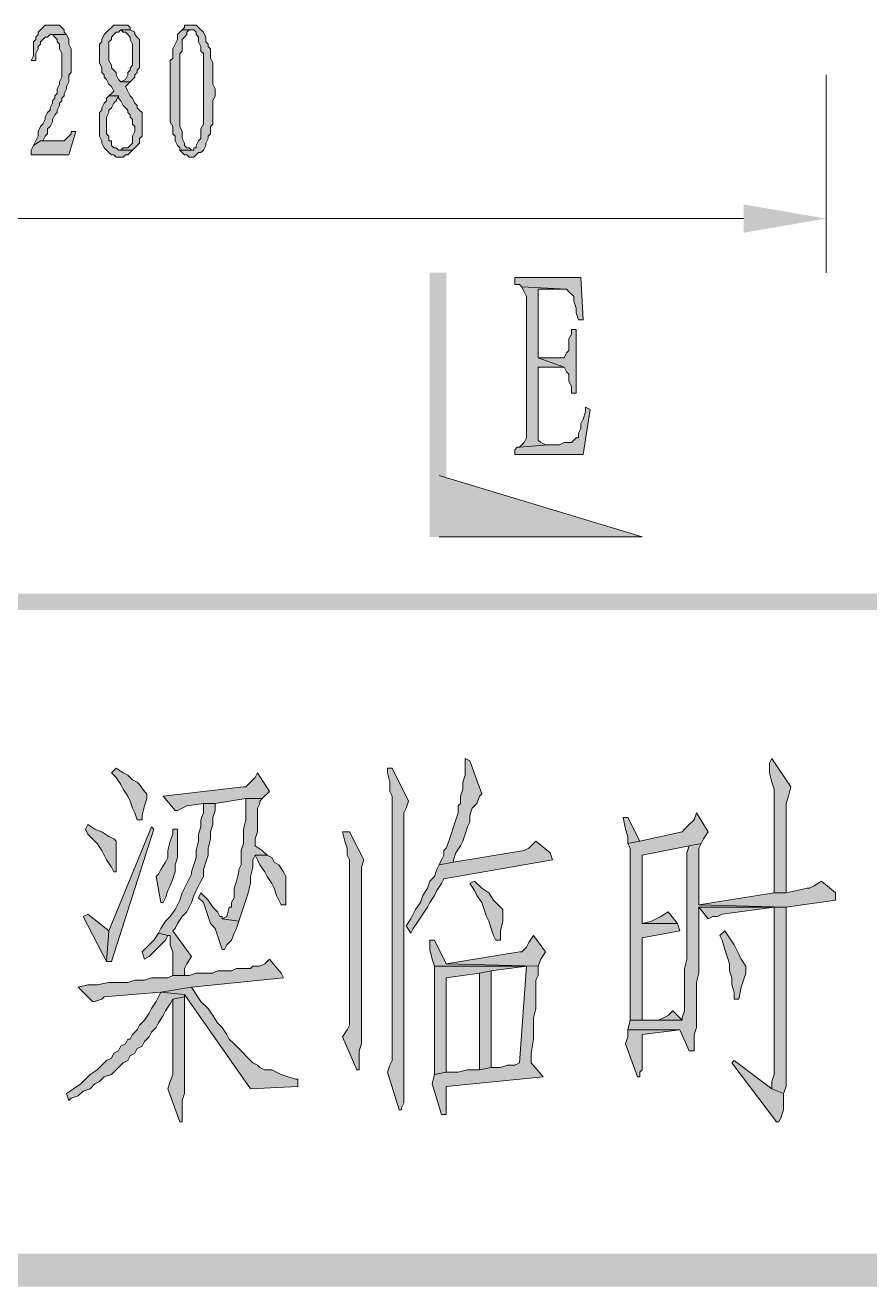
# Model space of a CAD drawing. Header units: millimetres. Extents: x 24 to 410, y 10 to 282.
# Drawn here: x 190.06 to 205.21, y 9.65 to 32.3 of the extents above; entities that cross this region are included whole.
import ezdxf

# ---------------------------------------------------------------- set-up
doc = ezdxf.new("R2010")
doc.units = ezdxf.units.MM

msp = doc.modelspace()

# ---------------------------------------------------------------- hatches: boundary and pattern name
h = msp.add_hatch(color=7)
h.dxf.hatch_style = 2
h.paths.add_polyline_path([(190.542333, 32.300333), (190.415333, 32.300333), (190.373, 32.258), (190.330667, 32.215667), (190.288333, 32.173333), (190.288333, 32.131), (190.246, 32.088667), (190.246, 32.046333), (190.203667, 32.004), (190.203667, 31.75), (190.161333, 31.665333), (190.246, 31.665333), (190.246, 31.707667), (190.246, 31.792333), (190.288333, 31.877), (190.288333, 31.919333), (190.330667, 31.961667), (190.330667, 32.004), (190.373, 32.046333), (190.415333, 32.088667), (190.457667, 32.088667), (190.5, 32.131), (190.796333, 32.131), (190.754, 32.173333), (190.754, 32.215667), (190.711667, 32.258), (190.669333, 32.300333)])
h = msp.add_hatch(color=7)
h.dxf.hatch_style = 2
h.paths.add_polyline_path([(191.77, 32.300333), (191.643, 32.300333), (191.600667, 32.258), (191.558333, 32.215667), (191.516, 32.173333), (191.473667, 32.131), (191.431333, 32.046333), (191.431333, 32.004), (191.389, 31.961667), (191.389, 31.623), (191.431333, 31.538333), (191.431333, 31.453667), (191.473667, 31.411333), (191.473667, 31.369), (191.516, 31.326667), (191.558333, 31.242), (191.600667, 31.199667), (191.643, 31.115), (191.600667, 31.072667), (191.558333, 31.030333), (191.727667, 31.030333), (191.727667, 30.988), (191.77, 30.945667), (191.812333, 30.861), (191.854667, 30.818667), (191.897, 30.776333), (191.897, 30.734), (191.939333, 30.691667), (191.939333, 30.649333), (191.981667, 30.607), (191.981667, 30.522333), (192.024, 30.48), (192.024, 30.395333), (191.981667, 30.310667), (191.981667, 30.183667), (191.939333, 30.141333), (191.897, 30.099), (191.812333, 30.099), (191.77, 30.056667), (191.981667, 30.056667), (192.024, 30.099), (192.066333, 30.141333), (192.108667, 30.183667), (192.108667, 30.268333), (192.151, 30.310667), (192.151, 30.734), (192.108667, 30.776333), (192.066333, 30.818667), (192.066333, 30.861), (192.024, 30.903333), (191.981667, 30.988), (191.939333, 31.030333), (191.897, 31.115), (191.854667, 31.199667), (191.897, 31.242), (191.939333, 31.284333), (191.77, 31.284333), (191.727667, 31.326667), (191.685333, 31.411333), (191.685333, 31.453667), (191.643, 31.496), (191.600667, 31.538333), (191.600667, 31.580667), (191.558333, 31.665333), (191.558333, 32.004), (191.600667, 32.046333), (191.600667, 32.088667), (191.643, 32.131), (191.685333, 32.173333), (191.727667, 32.173333), (191.77, 32.215667), (191.939333, 32.215667), (191.939333, 32.258), (191.897, 32.300333)])
h = msp.add_hatch(color=7)
h.dxf.hatch_style = 2
h.paths.add_polyline_path([(191.939333, 32.215667), (191.77, 32.215667), (191.812333, 32.173333), (191.854667, 32.173333), (191.897, 32.131), (191.939333, 32.088667), (191.939333, 32.046333), (191.981667, 31.961667), (191.981667, 31.580667), (191.939333, 31.538333), (191.939333, 31.496), (191.897, 31.453667), (191.897, 31.411333), (191.854667, 31.326667), (191.77, 31.284333), (191.939333, 31.284333), (191.981667, 31.326667), (192.024, 31.369), (192.024, 31.411333), (192.066333, 31.453667), (192.066333, 31.496), (192.108667, 31.538333), (192.108667, 32.046333), (192.066333, 32.088667), (192.024, 32.131), (192.024, 32.173333)])
h = msp.add_hatch(color=7)
h.dxf.hatch_style = 2
h.paths.add_polyline_path([(192.870667, 32.215667), (192.828333, 32.173333), (192.786, 32.131), (192.786, 32.046333), (192.743667, 31.961667), (192.701333, 31.877), (192.701333, 31.707667), (192.659, 31.665333), (192.659, 30.564667), (192.701333, 30.48), (192.701333, 30.353), (192.743667, 30.310667), (192.743667, 30.226), (192.786, 30.141333), (192.828333, 30.099), (192.828333, 30.056667), (193.04, 30.056667), (192.997667, 30.099), (192.955333, 30.099), (192.913, 30.141333), (192.913, 30.183667), (192.870667, 30.268333), (192.870667, 30.395333), (192.828333, 30.48), (192.828333, 31.792333), (192.870667, 31.834667), (192.870667, 32.046333), (192.913, 32.088667), (192.955333, 32.131), (192.955333, 32.173333), (192.997667, 32.215667), (193.04, 32.215667)])
h = msp.add_hatch(color=7)
h.dxf.hatch_style = 2
h.paths.add_polyline_path([(193.04, 32.300333), (192.913, 32.300333), (192.913, 32.258), (192.870667, 32.215667), (193.082333, 32.215667), (193.124667, 32.173333), (193.124667, 32.131), (193.167, 32.088667), (193.167, 32.004), (193.209333, 31.919333), (193.209333, 31.834667), (193.251667, 31.792333), (193.251667, 31.115), (193.251667, 30.522333), (193.209333, 30.437667), (193.209333, 30.268333), (193.167, 30.226), (193.124667, 30.141333), (193.124667, 30.099), (193.082333, 30.099), (193.082333, 30.056667), (193.04, 30.056667), (192.828333, 30.056667), (192.870667, 30.014333), (192.913, 29.972), (192.955333, 29.972), (192.997667, 29.929667), (193.082333, 29.929667), (193.124667, 29.972), (193.167, 30.014333), (193.209333, 30.014333), (193.251667, 30.056667), (193.294, 30.141333), (193.294, 30.183667), (193.336333, 30.268333), (193.336333, 30.310667), (193.378667, 30.353), (193.378667, 30.48), (193.421, 30.522333), (193.421, 30.945667), (193.463333, 31.030333), (193.463333, 31.157333), (193.421, 31.242), (193.421, 31.623), (193.378667, 31.707667), (193.378667, 31.877), (193.336333, 31.919333), (193.336333, 31.961667), (193.294, 32.004), (193.294, 32.088667), (193.251667, 32.173333), (193.209333, 32.215667), (193.167, 32.258), (193.124667, 32.300333)])
h = msp.add_hatch(color=7)
h.dxf.hatch_style = 2
h.paths.add_polyline_path([(190.796333, 32.131), (190.5, 32.131), (190.542333, 32.131), (190.584667, 32.088667), (190.627, 32.046333), (190.627, 32.004), (190.669333, 31.961667), (190.669333, 31.877), (190.711667, 31.792333), (190.711667, 31.369), (190.669333, 31.284333), (190.669333, 31.242), (190.627, 31.157333), (190.627, 31.072667), (190.584667, 31.030333), (190.584667, 30.988), (190.542333, 30.945667), (190.542333, 30.903333), (190.5, 30.818667), (190.5, 30.776333), (190.457667, 30.734), (190.415333, 30.649333), (190.415333, 30.607), (190.373, 30.522333), (190.330667, 30.48), (190.288333, 30.395333), (190.288333, 30.310667), (190.246, 30.226), (190.203667, 30.141333), (190.330667, 30.226), (190.373, 30.226), (190.415333, 30.310667), (190.457667, 30.353), (190.457667, 30.437667), (190.5, 30.48), (190.542333, 30.564667), (190.542333, 30.607), (190.584667, 30.691667), (190.627, 30.734), (190.627, 30.776333), (190.669333, 30.861), (190.669333, 30.903333), (190.711667, 30.945667), (190.711667, 30.988), (190.754, 31.030333), (190.754, 31.072667), (190.796333, 31.157333), (190.796333, 31.199667), (190.838667, 31.284333), (190.838667, 31.411333), (190.881, 31.453667), (190.881, 31.877), (190.838667, 31.961667), (190.838667, 32.046333)])
h = msp.add_hatch(color=7)
h.dxf.hatch_style = 2
h.paths.add_polyline_path([(191.558333, 31.030333), (191.516, 30.988), (191.516, 30.945667), (191.473667, 30.903333), (191.431333, 30.818667), (191.431333, 30.776333), (191.389, 30.734), (191.389, 30.310667), (191.431333, 30.226), (191.431333, 30.183667), (191.473667, 30.099), (191.516, 30.056667), (191.558333, 30.014333), (191.600667, 29.972), (191.643, 29.972), (191.685333, 29.929667), (191.77, 29.929667), (191.812333, 29.929667), (191.854667, 29.972), (191.897, 29.972), (191.939333, 30.014333), (191.981667, 30.056667), (191.727667, 30.056667), (191.685333, 30.099), (191.643, 30.099), (191.600667, 30.141333), (191.600667, 30.226), (191.558333, 30.226), (191.558333, 30.310667), (191.516, 30.353), (191.516, 30.649333), (191.558333, 30.734), (191.558333, 30.776333), (191.600667, 30.818667), (191.643, 30.903333), (191.685333, 30.945667), (191.727667, 31.030333)])
h = msp.add_hatch(color=7)
h.dxf.hatch_style = 2
h.paths.add_polyline_path([(190.965667, 30.395333), (190.881, 30.395333), (190.881, 30.353), (190.838667, 30.310667), (190.796333, 30.268333), (190.754, 30.226), (190.330667, 30.226), (190.203667, 30.141333), (190.161333, 30.056667), (190.161333, 29.972), (190.838667, 29.972)])
h = msp.add_hatch(color=7)
h.dxf.hatch_style = 2
h.paths.add_polyline_path([(202.946, 29.083), (202.946, 28.575), (204.427667, 28.829)])
h = msp.add_hatch(color=7)
h.dxf.hatch_style = 2
h.paths.add_polyline_path([(197.612, 27.855333), (197.315667, 27.855333), (197.612, 23.114)])
h = msp.add_hatch(color=7)
h.dxf.hatch_style = 2
h.paths.add_polyline_path([(197.315667, 27.855333), (197.612, 23.114), (197.315667, 23.114)])
h = msp.add_hatch(color=7)
h.dxf.hatch_style = 2
h.paths.add_polyline_path([(200.025, 27.770667), (198.839667, 27.770667), (198.839667, 27.643667), (198.924333, 27.643667), (198.966667, 27.601333), (199.771, 27.559), (199.813333, 27.516667), (199.855667, 27.474333), (199.898, 27.432), (199.898, 27.347333), (199.940333, 27.220333), (199.940333, 27.135667), (199.982667, 27.008667), (200.067333, 27.008667)])
h = msp.add_hatch(color=7)
h.dxf.hatch_style = 2
h.paths.add_polyline_path([(198.966667, 27.601333), (199.009, 27.516667), (199.051333, 27.432), (199.051333, 24.892), (199.009, 24.807333), (198.924333, 24.722667), (199.432333, 24.765), (199.39, 24.765), (199.305333, 24.807333), (199.263, 24.849667), (199.263, 26.162), (199.728667, 26.162), (199.263, 26.331333), (199.263, 27.559), (199.771, 27.559)])
h = msp.add_hatch(color=7)
h.dxf.hatch_style = 2
h.paths.add_polyline_path([(199.940333, 26.839333), (199.855667, 26.839333), (199.855667, 26.754667), (199.813333, 26.67), (199.813333, 26.458333), (199.771, 26.416), (199.728667, 26.331333), (199.263, 26.331333), (199.728667, 26.162), (199.771, 26.077333), (199.813333, 26.035), (199.813333, 25.908), (199.855667, 25.823333), (199.855667, 25.696333), (199.940333, 25.696333)])
h = msp.add_hatch(color=7)
h.dxf.hatch_style = 2
h.paths.add_polyline_path([(200.109667, 25.442333), (200.109667, 25.357667), (200.067333, 25.230667), (200.025, 25.146), (200.025, 25.061333), (199.982667, 24.976667), (199.982667, 24.892), (199.940333, 24.892), (199.898, 24.849667), (199.855667, 24.807333), (199.728667, 24.807333), (199.644, 24.765), (199.432333, 24.765), (198.924333, 24.722667), (198.882, 24.722667), (198.839667, 24.680333), (198.839667, 24.595667), (200.067333, 24.595667), (200.194333, 25.4)])
h = msp.add_hatch(color=7)
h.dxf.hatch_style = 2
h.paths.add_polyline_path([(197.485, 24.214667), (197.485, 23.114), (201.125667, 23.114)])
h = msp.add_hatch(color=7)
h.dxf.hatch_style = 2
h.paths.add_polyline_path([(197.485, 23.114), (201.125667, 23.114)])
h = msp.add_hatch(color=7)
h.dxf.hatch_style = 2
h.paths.add_polyline_path([(30.098965, 22.098), (30.098965, 21.801667), (410.082965, 22.098)])
h = msp.add_hatch(color=7)
h.dxf.hatch_style = 2
h.paths.add_polyline_path([(30.098965, 21.801667), (410.082965, 22.098), (410.082965, 21.801667)])
h = msp.add_hatch(color=7)
h.dxf.hatch_style = 2
h.paths.add_polyline_path([(197.950667, 19.134667), (197.950667, 18.838333), (197.908333, 18.711333), (197.908333, 18.584333), (197.866, 18.457333), (197.866, 18.330333), (197.823667, 18.288), (197.823667, 18.161), (197.781333, 18.034), (197.739, 17.907), (197.696667, 17.78), (197.654333, 17.653), (197.612, 17.526), (197.569667, 17.483667), (197.569667, 17.399), (197.527333, 17.314333), (197.485, 17.229667), (197.739, 17.272), (197.739, 17.314333), (197.781333, 17.441333), (197.866, 17.568333), (197.908333, 17.653), (197.950667, 17.78), (197.993, 17.907), (198.035333, 17.991667), (198.035333, 18.118667), (198.077667, 18.245667), (198.162333, 18.330333), (198.204667, 18.457333), (198.247, 18.499667), (198.035333, 19.092333)])
h = msp.add_hatch(color=7)
h.dxf.hatch_style = 2
h.paths.add_polyline_path([(203.454, 19.134667), (203.411667, 19.05), (203.411667, 18.880667), (203.454, 18.711333), (203.496333, 18.584333), (203.496333, 16.721667), (203.708, 16.721667), (203.708, 18.118667), (203.708, 18.161), (203.708, 18.330333), (203.750333, 18.457333), (203.792667, 18.626667)])
h = msp.add_hatch(color=7)
h.dxf.hatch_style = 2
h.paths.add_polyline_path([(191.685333, 18.965333), (191.600667, 18.880667), (191.685333, 18.796), (191.77, 18.669), (191.812333, 18.584333), (191.897, 18.457333), (191.939333, 18.372667), (191.981667, 18.245667), (192.024, 18.161), (192.066333, 18.034), (192.151, 18.034), (192.151, 18.118667), (192.193333, 18.288), (192.235667, 18.415), (192.235667, 18.499667), (192.193333, 18.542), (192.108667, 18.669), (192.066333, 18.711333), (191.981667, 18.753667), (191.897, 18.838333), (191.812333, 18.880667)])
h = msp.add_hatch(color=7)
h.dxf.hatch_style = 2
h.paths.add_polyline_path([(194.225333, 18.880667), (194.183, 18.796), (194.098333, 18.711333), (194.013667, 18.626667), (193.971333, 18.626667), (192.532, 18.457333), (192.743667, 18.203333), (192.786, 18.203333), (192.870667, 18.245667), (192.955333, 18.288), (193.251667, 18.330333), (193.463333, 18.330333), (194.013667, 18.415), (194.31, 18.415), (194.437, 18.542)])
h = msp.add_hatch(color=7)
h.dxf.hatch_style = 2
h.paths.add_polyline_path([(196.638333, 18.965333), (196.553667, 18.965333), (196.553667, 18.880667), (196.596, 18.711333), (196.596, 18.542), (196.638333, 18.457333), (196.638333, 15.621), (196.638333, 15.367), (196.638333, 13.716), (196.596, 13.631333), (196.553667, 13.504333), (196.765333, 12.827), (196.807667, 12.827), (196.807667, 12.869333), (196.85, 12.954), (196.85, 18.161), (196.892333, 18.245667), (196.934667, 18.372667)])
h = msp.add_hatch(color=7)
h.dxf.hatch_style = 2
h.paths.add_polyline_path([(194.31, 18.415), (194.013667, 18.415), (194.013667, 18.330333), (194.013667, 18.034), (193.971333, 17.864667), (193.971333, 17.610667), (193.929, 17.483667), (193.929, 17.229667), (193.886667, 17.145), (193.886667, 17.102667), (193.844333, 16.933333), (193.802, 16.806333), (193.802, 16.637), (193.759667, 16.552333), (193.759667, 16.467667), (193.717333, 16.467667), (193.675, 16.298333), (193.590333, 16.256), (193.886667, 16.213667), (193.929, 16.340667), (193.971333, 16.467667), (194.013667, 16.594667), (194.056, 16.721667), (194.098333, 16.891), (194.098333, 17.018), (194.140667, 17.187333), (194.140667, 17.314333), (194.183, 17.399), (194.394667, 17.399), (194.31, 17.483667), (194.183, 17.568333), (194.183, 17.695333), (194.225333, 17.822333), (194.225333, 18.245667), (194.267667, 18.330333), (194.267667, 18.372667)])
h = msp.add_hatch(color=7)
h.dxf.hatch_style = 2
h.paths.add_polyline_path([(193.463333, 18.330333), (193.251667, 18.330333), (193.251667, 18.288), (193.251667, 18.161), (193.209333, 18.034), (193.209333, 17.907), (193.167, 17.78), (193.167, 17.653), (193.124667, 17.483667), (193.124667, 17.356667), (193.082333, 17.229667), (193.04, 17.102667), (193.04, 17.060333), (192.997667, 16.975667), (192.955333, 16.891), (192.913, 16.806333), (192.870667, 16.721667), (192.828333, 16.594667), (192.786, 16.51), (192.743667, 16.425333), (192.659, 16.298333), (192.574333, 16.213667), (192.489667, 16.086667), (192.447333, 16.002), (192.616667, 15.959667), (192.659, 15.959667), (192.659, 15.790333), (192.701333, 15.663333), (192.701333, 15.24), (192.913, 15.24), (192.913, 15.367), (192.955333, 15.451667), (193.04, 15.578667), (192.701333, 16.044333), (192.743667, 16.086667), (192.786, 16.171333), (192.870667, 16.298333), (192.955333, 16.383), (192.997667, 16.467667), (193.04, 16.552333), (193.082333, 16.679333), (193.124667, 16.764), (193.167, 16.848667), (193.209333, 16.933333), (193.251667, 17.018), (193.251667, 17.145), (193.294, 17.272), (193.336333, 17.399), (193.336333, 17.526), (193.378667, 17.695333), (193.378667, 17.822333), (193.421, 17.949333), (193.421, 18.076333), (193.463333, 18.203333)])
h = msp.add_hatch(color=7)
h.dxf.hatch_style = 2
h.paths.add_polyline_path([(202.099333, 18.161), (202.057, 18.034), (201.972333, 17.949333), (201.887667, 17.864667), (201.845333, 17.822333), (201.083333, 17.653), (200.871667, 17.610667), (200.914, 17.526), (200.914, 14.859), (200.914, 14.774333), (200.914, 14.435667), (201.125667, 14.435667), (201.125667, 15.917333), (201.803, 16.044333), (201.760667, 16.171333), (201.125667, 16.171333), (201.125667, 16.298333), (201.125667, 17.399), (201.972333, 17.568333), (202.184, 17.610667), (202.226333, 17.695333), (202.311, 17.822333)])
h = msp.add_hatch(color=7)
h.dxf.hatch_style = 2
h.paths.add_polyline_path([(191.177333, 17.949333), (191.135, 17.864667), (191.177333, 17.78), (191.262, 17.695333), (191.346667, 17.610667), (191.431333, 17.483667), (191.473667, 17.399), (191.516, 17.314333), (191.600667, 17.187333), (191.643, 17.102667), (191.685333, 17.102667), (191.685333, 17.314333), (191.685333, 17.653), (191.643, 17.695333), (191.558333, 17.737667), (191.431333, 17.822333), (191.304333, 17.864667)])
h = msp.add_hatch(color=7)
h.dxf.hatch_style = 2
h.paths.add_polyline_path([(192.320333, 17.907), (191.558333, 16.044333), (191.516, 15.494), (191.600667, 15.494), (192.362667, 17.864667)])
h = msp.add_hatch(color=7)
h.dxf.hatch_style = 2
h.paths.add_polyline_path([(200.871667, 18.076333), (200.787, 18.076333), (200.829333, 17.864667), (200.871667, 17.737667), (200.871667, 17.610667), (201.083333, 17.653)])
h = msp.add_hatch(color=7)
h.dxf.hatch_style = 2
h.paths.add_polyline_path([(192.786, 17.864667), (192.701333, 17.864667), (192.701333, 17.78), (192.659, 17.653), (192.616667, 17.483667), (192.616667, 17.356667), (192.574333, 17.272), (192.489667, 17.145), (192.447333, 17.060333), (192.405, 17.018), (192.489667, 16.552333), (192.532, 16.552333), (192.574333, 16.637), (192.616667, 16.764), (192.659, 16.848667), (192.701333, 16.975667), (192.743667, 17.102667), (192.743667, 17.229667), (192.786, 17.356667)])
h = msp.add_hatch(color=7)
h.dxf.hatch_style = 2
h.paths.add_polyline_path([(195.876333, 17.822333), (195.749333, 17.822333), (195.791667, 17.653), (195.834, 17.526), (195.834, 17.399), (195.876333, 17.314333), (195.876333, 14.478), (195.876333, 14.435667), (195.876333, 14.351), (195.834, 14.266333), (195.749333, 14.139333), (196.003333, 13.546667), (196.045667, 13.546667), (196.045667, 13.589), (196.045667, 13.885333), (196.088, 14.012333), (196.088, 17.187333), (196.130333, 17.314333)])
h = msp.add_hatch(color=7)
h.dxf.hatch_style = 2
h.paths.add_polyline_path([(199.220667, 17.653), (199.178333, 17.610667), (199.093667, 17.526), (199.009, 17.483667), (197.739, 17.272), (197.485, 17.229667), (197.442667, 17.145), (197.400333, 17.018), (197.315667, 16.933333), (197.273333, 16.806333), (197.188667, 16.679333), (197.146333, 16.552333), (197.061667, 16.425333), (196.977, 16.256), (196.892333, 16.129), (196.977, 16.002), (197.019333, 16.086667), (197.104, 16.213667), (197.188667, 16.340667), (197.273333, 16.467667), (197.315667, 16.552333), (197.400333, 16.679333), (197.442667, 16.764), (197.527333, 16.891), (197.569667, 16.975667), (199.517, 17.314333), (199.474667, 17.441333)])
h = msp.add_hatch(color=7)
h.dxf.hatch_style = 2
h.paths.add_polyline_path([(202.184, 17.610667), (201.972333, 17.568333), (201.93, 17.441333), (201.93, 15.536333), (201.887667, 15.367), (201.887667, 14.605), (201.845333, 14.478), (201.845333, 14.435667), (200.914, 14.435667), (200.871667, 14.266333), (201.803, 14.266333), (201.972333, 13.885333), (202.057, 13.885333), (202.057, 13.97), (202.057, 14.181667), (202.099333, 14.308667), (202.099333, 15.113), (202.141667, 15.282333), (202.141667, 16.467667), (203.496333, 16.467667), (203.708, 16.467667), (202.141667, 16.51), (202.141667, 17.526)])
h = msp.add_hatch(color=7)
h.dxf.hatch_style = 2
h.paths.add_polyline_path([(194.394667, 17.399), (194.183, 17.399), (194.225333, 17.314333), (194.267667, 17.229667), (194.352333, 17.102667), (194.394667, 17.018), (194.479333, 16.891), (194.521667, 16.806333), (194.564, 16.679333), (194.606333, 16.594667), (194.648667, 16.51), (194.733333, 16.51), (194.733333, 16.594667), (194.733333, 17.018), (194.691, 17.102667), (194.606333, 17.229667), (194.521667, 17.272), (194.479333, 17.356667)])
h = msp.add_hatch(color=7)
h.dxf.hatch_style = 2
h.paths.add_polyline_path([(198.12, 16.933333), (198.035333, 16.891), (198.12, 16.764), (198.162333, 16.679333), (198.247, 16.552333), (198.289333, 16.425333), (198.331667, 16.298333), (198.374, 16.213667), (198.416333, 16.086667), (198.458667, 15.959667), (198.501, 15.875), (198.585667, 15.875), (198.585667, 16.044333), (198.628, 16.213667), (198.628, 16.425333), (198.585667, 16.467667), (198.543333, 16.51), (198.458667, 16.594667), (198.374, 16.721667), (198.247, 16.806333)])
h = msp.add_hatch(color=7)
h.dxf.hatch_style = 2
h.paths.add_polyline_path([(204.343, 16.933333), (204.216, 16.848667), (204.131333, 16.806333), (204.089, 16.806333), (203.708, 16.721667), (203.496333, 16.721667), (202.141667, 16.51), (203.708, 16.467667), (204.597, 16.594667), (204.597, 16.721667)])
h = msp.add_hatch(color=7)
h.dxf.hatch_style = 2
h.paths.add_polyline_path([(193.209333, 16.721667), (193.167, 16.637), (193.251667, 16.552333), (193.294, 16.425333), (193.336333, 16.298333), (193.378667, 16.171333), (193.463333, 16.086667), (193.505667, 15.959667), (193.548, 15.832667), (193.590333, 15.705667), (193.632667, 15.705667), (193.675, 15.790333), (193.759667, 15.875), (193.802, 16.002), (193.844333, 16.086667), (193.886667, 16.213667), (193.590333, 16.256), (193.590333, 16.298333), (193.548, 16.298333), (193.505667, 16.383), (193.421, 16.467667), (193.336333, 16.594667)])
h = msp.add_hatch(color=7)
h.dxf.hatch_style = 2
h.paths.add_polyline_path([(191.177333, 16.340667), (191.092667, 16.298333), (191.516, 15.494), (191.558333, 16.044333)])
h = msp.add_hatch(color=7)
h.dxf.hatch_style = 2
h.paths.add_polyline_path([(201.591333, 16.383), (201.464333, 16.298333), (201.379667, 16.256), (201.295, 16.213667), (201.125667, 16.171333), (201.760667, 16.171333)])
h = msp.add_hatch(color=7)
h.dxf.hatch_style = 2
h.paths.add_polyline_path([(203.496333, 16.467667), (202.141667, 16.467667), (202.311, 16.256), (202.395667, 16.298333), (202.480333, 16.298333), (202.565, 16.340667)])
h = msp.add_hatch(color=7)
h.dxf.hatch_style = 2
h.paths.add_polyline_path([(203.708, 16.467667), (203.496333, 16.467667), (203.496333, 13.716), (203.496333, 13.462), (203.454, 13.335), (203.454, 13.208), (203.665667, 13.123333), (203.708, 13.250333)])
h = msp.add_hatch(color=7)
h.dxf.hatch_style = 2
h.paths.add_polyline_path([(192.447333, 16.002), (192.362667, 15.875), (192.235667, 15.748), (192.151, 15.663333), (192.193333, 15.536333), (192.278, 15.578667), (192.405, 15.705667), (192.489667, 15.790333), (192.574333, 15.875), (192.616667, 15.959667)])
h = msp.add_hatch(color=7)
h.dxf.hatch_style = 2
h.paths.add_polyline_path([(197.400333, 15.875), (197.315667, 15.875), (197.315667, 15.705667), (197.358, 15.536333), (197.400333, 15.409333), (199.051333, 15.409333), (198.924333, 13.673667), (198.839667, 13.631333), (198.712667, 13.631333), (198.585667, 13.589), (198.416333, 13.589), (198.204667, 13.546667), (197.993, 13.546667), (197.823667, 13.504333), (197.612, 13.504333), (197.400333, 13.462), (197.358, 13.292667), (197.527333, 12.742333), (197.612, 12.742333), (197.612, 12.784667), (197.612, 12.869333), (197.612, 12.954), (197.612, 13.250333), (199.347667, 13.419667), (199.136, 13.673667), (199.136, 13.843), (199.178333, 14.097), (199.178333, 14.478), (199.220667, 14.647333), (199.220667, 15.155333), (199.263, 15.24), (199.263, 15.409333), (197.612, 15.451667)])
h = msp.add_hatch(color=7)
h.dxf.hatch_style = 2
h.paths.add_polyline_path([(199.178333, 15.959667), (199.093667, 15.832667), (199.051333, 15.748), (198.966667, 15.663333), (198.924333, 15.663333), (197.612, 15.451667), (199.263, 15.409333), (199.305333, 15.536333), (199.39, 15.663333)])
h = msp.add_hatch(color=7)
h.dxf.hatch_style = 2
h.paths.add_polyline_path([(202.607333, 16.044333), (202.522667, 15.959667), (202.565, 15.875), (202.607333, 15.705667), (202.649667, 15.578667), (202.692, 15.451667), (202.692, 15.324667), (202.734333, 15.197667), (202.734333, 15.070667), (202.776667, 14.943667), (202.776667, 14.816667), (202.861333, 14.816667), (202.903667, 15.028333), (202.946, 15.155333), (202.988333, 15.282333), (202.988333, 15.409333), (202.903667, 15.536333), (202.861333, 15.621), (202.819, 15.705667), (202.776667, 15.790333), (202.692, 15.917333)])
h = msp.add_hatch(color=7)
h.dxf.hatch_style = 2
h.paths.add_polyline_path([(194.437, 15.536333), (194.352333, 15.451667), (194.267667, 15.409333), (194.140667, 15.409333), (194.098333, 15.367), (193.844333, 15.367), (193.759667, 15.324667), (193.505667, 15.324667), (193.421, 15.282333), (193.124667, 15.282333), (192.997667, 15.24), (192.913, 15.24), (192.701333, 15.24), (192.616667, 15.197667), (192.320333, 15.197667), (192.193333, 15.155333), (192.024, 15.155333), (191.897, 15.113), (191.558333, 15.113), (191.346667, 15.070667), (191.177333, 15.070667), (191.008, 15.028333), (191.262, 14.774333), (191.304333, 14.774333), (191.431333, 14.816667), (191.473667, 14.859), (192.489667, 14.943667), (193.04, 15.028333), (194.691, 15.197667), (194.648667, 15.282333)])
h = msp.add_hatch(color=7)
h.dxf.hatch_style = 2
h.paths.add_polyline_path([(197.400333, 15.409333), (197.400333, 13.462), (197.612, 13.504333), (197.612, 14.647333), (197.612, 14.859), (197.612, 15.197667), (198.204667, 15.282333), (198.416333, 15.324667), (199.051333, 15.409333)])
h = msp.add_hatch(color=7)
h.dxf.hatch_style = 2
h.paths.add_polyline_path([(198.416333, 15.324667), (198.204667, 15.282333), (198.204667, 13.546667), (198.416333, 13.589)])
h = msp.add_hatch(color=7)
h.dxf.hatch_style = 2
h.paths.add_polyline_path([(193.04, 15.028333), (192.489667, 14.943667), (192.913, 14.901333), (194.098333, 13.208), (194.945, 13.250333), (194.945, 13.377333), (194.902667, 13.377333), (194.775667, 13.419667), (194.648667, 13.462), (194.564, 13.504333), (194.479333, 13.546667), (194.352333, 13.546667), (194.267667, 13.589), (194.225333, 13.631333), (194.140667, 13.673667), (194.098333, 13.716), (194.056, 13.758333), (194.013667, 13.800667), (193.971333, 13.843), (193.929, 13.885333), (193.844333, 13.97), (193.802, 14.012333), (193.717333, 14.097), (193.675, 14.181667), (193.590333, 14.308667), (193.505667, 14.393333), (193.421, 14.520333), (193.336333, 14.647333), (193.209333, 14.774333), (193.124667, 14.901333)])
h = msp.add_hatch(color=7)
h.dxf.hatch_style = 2
h.paths.add_polyline_path([(192.489667, 14.943667), (192.447333, 14.859), (192.405, 14.774333), (192.320333, 14.647333), (192.278, 14.562667), (192.193333, 14.435667), (192.108667, 14.351), (192.066333, 14.266333), (191.981667, 14.181667), (191.939333, 14.097), (191.897, 14.097), (191.854667, 14.012333), (191.77, 13.97), (191.727667, 13.885333), (191.643, 13.843), (191.600667, 13.758333), (191.516, 13.716), (191.431333, 13.631333), (191.346667, 13.546667), (191.219667, 13.462), (191.135, 13.377333), (191.050333, 13.292667), (190.923333, 13.208), (190.796333, 13.123333), (190.838667, 12.996333), (190.881, 13.038667), (191.008, 13.081), (191.092667, 13.165667), (191.219667, 13.208), (191.304333, 13.292667), (191.389, 13.335), (191.473667, 13.419667), (191.600667, 13.462), (191.685333, 13.546667), (191.727667, 13.589), (191.812333, 13.673667), (191.897, 13.716), (191.939333, 13.800667), (192.024, 13.843), (192.066333, 13.927667), (192.151, 13.97), (192.193333, 14.054667), (192.278, 14.139333), (192.320333, 14.224), (192.405, 14.308667), (192.447333, 14.393333), (192.532, 14.520333), (192.574333, 14.605), (192.659, 14.732), (192.701333, 14.816667), (192.913, 14.859), (192.913, 14.901333)])
h = msp.add_hatch(color=7)
h.dxf.hatch_style = 2
h.paths.add_polyline_path([(192.913, 14.859), (192.701333, 14.816667), (192.701333, 13.462), (192.659, 13.335), (192.616667, 13.208), (192.828333, 12.615333), (192.870667, 12.615333), (192.870667, 12.657667), (192.870667, 12.996333), (192.913, 13.123333), (192.913, 13.673667), (192.913, 13.843)])
h = msp.add_hatch(color=7)
h.dxf.hatch_style = 2
h.paths.add_polyline_path([(201.676, 14.605), (201.591333, 14.520333), (201.506667, 14.478), (201.422, 14.435667), (201.125667, 14.435667), (201.845333, 14.435667)])
h = msp.add_hatch(color=7)
h.dxf.hatch_style = 2
h.paths.add_polyline_path([(200.871667, 14.266333), (200.871667, 14.139333), (200.829333, 14.012333), (201.041, 13.419667), (201.083333, 13.419667), (201.083333, 13.504333), (201.125667, 13.546667), (201.125667, 14.181667), (201.803, 14.266333)])
h = msp.add_hatch(color=7)
h.dxf.hatch_style = 2
h.paths.add_polyline_path([(202.776667, 13.716), (202.734333, 13.673667), (203.538667, 12.615333), (203.581, 12.615333), (203.623333, 12.7), (203.665667, 12.827), (203.665667, 13.123333), (203.454, 13.208)])
h = msp.add_hatch(color=7)
h.dxf.hatch_style = 2
h.paths.add_polyline_path([(30.395333, 10.244667), (29.802667, 9.652), (409.786667, 10.244667)])
h = msp.add_hatch(color=7)
h.dxf.hatch_style = 2
h.paths.add_polyline_path([(29.802667, 9.652), (409.786667, 10.244667), (410.379333, 9.652)])

# ---------------------------------------------------------------- linework, layer by layer
at = {"color": 7, "lineweight": 0}
for points in [[(190.542333, 32.300333), (190.415333, 32.300333), (190.373, 32.258), (190.330667, 32.215667), (190.288333, 32.173333), (190.288333, 32.131), (190.246, 32.088667), (190.246, 32.046333), (190.203667, 32.004), (190.203667, 31.75), (190.161333, 31.665333), (190.246, 31.665333), (190.246, 31.707667), (190.246, 31.792333), (190.288333, 31.877), (190.288333, 31.919333), (190.330667, 31.961667), (190.330667, 32.004), (190.373, 32.046333), (190.415333, 32.088667), (190.457667, 32.088667), (190.5, 32.131), (190.796333, 32.131), (190.754, 32.173333), (190.754, 32.215667), (190.711667, 32.258), (190.669333, 32.300333)], [(191.77, 32.300333), (191.643, 32.300333), (191.600667, 32.258), (191.558333, 32.215667), (191.516, 32.173333), (191.473667, 32.131), (191.431333, 32.046333), (191.431333, 32.004), (191.389, 31.961667), (191.389, 31.623), (191.431333, 31.538333), (191.431333, 31.453667), (191.473667, 31.411333), (191.473667, 31.369), (191.516, 31.326667), (191.558333, 31.242), (191.600667, 31.199667), (191.643, 31.115), (191.600667, 31.072667), (191.558333, 31.030333), (191.727667, 31.030333), (191.727667, 30.988), (191.77, 30.945667), (191.812333, 30.861), (191.854667, 30.818667), (191.897, 30.776333), (191.897, 30.734), (191.939333, 30.691667), (191.939333, 30.649333), (191.981667, 30.607), (191.981667, 30.522333), (192.024, 30.48), (192.024, 30.395333), (191.981667, 30.310667), (191.981667, 30.183667), (191.939333, 30.141333), (191.897, 30.099), (191.812333, 30.099), (191.77, 30.056667), (191.981667, 30.056667), (192.024, 30.099), (192.066333, 30.141333), (192.108667, 30.183667), (192.108667, 30.268333), (192.151, 30.310667), (192.151, 30.734), (192.108667, 30.776333), (192.066333, 30.818667), (192.066333, 30.861), (192.024, 30.903333), (191.981667, 30.988), (191.939333, 31.030333), (191.897, 31.115), (191.854667, 31.199667), (191.897, 31.242), (191.939333, 31.284333), (191.77, 31.284333), (191.727667, 31.326667), (191.685333, 31.411333), (191.685333, 31.453667), (191.643, 31.496), (191.600667, 31.538333), (191.600667, 31.580667), (191.558333, 31.665333), (191.558333, 32.004), (191.600667, 32.046333), (191.600667, 32.088667), (191.643, 32.131), (191.685333, 32.173333), (191.727667, 32.173333), (191.77, 32.215667), (191.939333, 32.215667), (191.939333, 32.258), (191.897, 32.300333)], [(191.939333, 32.215667), (191.77, 32.215667), (191.812333, 32.173333), (191.854667, 32.173333), (191.897, 32.131), (191.939333, 32.088667), (191.939333, 32.046333), (191.981667, 31.961667), (191.981667, 31.580667), (191.939333, 31.538333), (191.939333, 31.496), (191.897, 31.453667), (191.897, 31.411333), (191.854667, 31.326667), (191.77, 31.284333), (191.939333, 31.284333), (191.981667, 31.326667), (192.024, 31.369), (192.024, 31.411333), (192.066333, 31.453667), (192.066333, 31.496), (192.108667, 31.538333), (192.108667, 32.046333), (192.066333, 32.088667), (192.024, 32.131), (192.024, 32.173333)], [(192.870667, 32.215667), (192.828333, 32.173333), (192.786, 32.131), (192.786, 32.046333), (192.743667, 31.961667), (192.701333, 31.877), (192.701333, 31.707667), (192.659, 31.665333), (192.659, 30.564667), (192.701333, 30.48), (192.701333, 30.353), (192.743667, 30.310667), (192.743667, 30.226), (192.786, 30.141333), (192.828333, 30.099), (192.828333, 30.056667), (193.04, 30.056667), (192.997667, 30.099), (192.955333, 30.099), (192.913, 30.141333), (192.913, 30.183667), (192.870667, 30.268333), (192.870667, 30.395333), (192.828333, 30.48), (192.828333, 31.792333), (192.870667, 31.834667), (192.870667, 32.046333), (192.913, 32.088667), (192.955333, 32.131), (192.955333, 32.173333), (192.997667, 32.215667), (193.04, 32.215667)], [(193.04, 32.300333), (192.913, 32.300333), (192.913, 32.258), (192.870667, 32.215667), (193.082333, 32.215667), (193.124667, 32.173333), (193.124667, 32.131), (193.167, 32.088667), (193.167, 32.004), (193.209333, 31.919333), (193.209333, 31.834667), (193.251667, 31.792333), (193.251667, 31.115), (193.251667, 30.522333), (193.209333, 30.437667), (193.209333, 30.268333), (193.167, 30.226), (193.124667, 30.141333), (193.124667, 30.099), (193.082333, 30.099), (193.082333, 30.056667), (193.04, 30.056667), (192.828333, 30.056667), (192.870667, 30.014333), (192.913, 29.972), (192.955333, 29.972), (192.997667, 29.929667), (193.082333, 29.929667), (193.124667, 29.972), (193.167, 30.014333), (193.209333, 30.014333), (193.251667, 30.056667), (193.294, 30.141333), (193.294, 30.183667), (193.336333, 30.268333), (193.336333, 30.310667), (193.378667, 30.353), (193.378667, 30.48), (193.421, 30.522333), (193.421, 30.945667), (193.463333, 31.030333), (193.463333, 31.157333), (193.421, 31.242), (193.421, 31.623), (193.378667, 31.707667), (193.378667, 31.877), (193.336333, 31.919333), (193.336333, 31.961667), (193.294, 32.004), (193.294, 32.088667), (193.251667, 32.173333), (193.209333, 32.215667), (193.167, 32.258), (193.124667, 32.300333)], [(190.796333, 32.131), (190.5, 32.131), (190.542333, 32.131), (190.584667, 32.088667), (190.627, 32.046333), (190.627, 32.004), (190.669333, 31.961667), (190.669333, 31.877), (190.711667, 31.792333), (190.711667, 31.369), (190.669333, 31.284333), (190.669333, 31.242), (190.627, 31.157333), (190.627, 31.072667), (190.584667, 31.030333), (190.584667, 30.988), (190.542333, 30.945667), (190.542333, 30.903333), (190.5, 30.818667), (190.5, 30.776333), (190.457667, 30.734), (190.415333, 30.649333), (190.415333, 30.607), (190.373, 30.522333), (190.330667, 30.48), (190.288333, 30.395333), (190.288333, 30.310667), (190.246, 30.226), (190.203667, 30.141333), (190.330667, 30.226), (190.373, 30.226), (190.415333, 30.310667), (190.457667, 30.353), (190.457667, 30.437667), (190.5, 30.48), (190.542333, 30.564667), (190.542333, 30.607), (190.584667, 30.691667), (190.627, 30.734), (190.627, 30.776333), (190.669333, 30.861), (190.669333, 30.903333), (190.711667, 30.945667), (190.711667, 30.988), (190.754, 31.030333), (190.754, 31.072667), (190.796333, 31.157333), (190.796333, 31.199667), (190.838667, 31.284333), (190.838667, 31.411333), (190.881, 31.453667), (190.881, 31.877), (190.838667, 31.961667), (190.838667, 32.046333)], [(191.558333, 31.030333), (191.516, 30.988), (191.516, 30.945667), (191.473667, 30.903333), (191.431333, 30.818667), (191.431333, 30.776333), (191.389, 30.734), (191.389, 30.310667), (191.431333, 30.226), (191.431333, 30.183667), (191.473667, 30.099), (191.516, 30.056667), (191.558333, 30.014333), (191.600667, 29.972), (191.643, 29.972), (191.685333, 29.929667), (191.77, 29.929667), (191.812333, 29.929667), (191.854667, 29.972), (191.897, 29.972), (191.939333, 30.014333), (191.981667, 30.056667), (191.727667, 30.056667), (191.685333, 30.099), (191.643, 30.099), (191.600667, 30.141333), (191.600667, 30.226), (191.558333, 30.226), (191.558333, 30.310667), (191.516, 30.353), (191.516, 30.649333), (191.558333, 30.734), (191.558333, 30.776333), (191.600667, 30.818667), (191.643, 30.903333), (191.685333, 30.945667), (191.727667, 31.030333)], [(190.965667, 30.395333), (190.881, 30.395333), (190.881, 30.353), (190.838667, 30.310667), (190.796333, 30.268333), (190.754, 30.226), (190.330667, 30.226), (190.203667, 30.141333), (190.161333, 30.056667), (190.161333, 29.972), (190.838667, 29.972)], [(200.025, 27.770667), (198.839667, 27.770667), (198.839667, 27.643667), (198.924333, 27.643667), (198.966667, 27.601333), (199.771, 27.559), (199.813333, 27.516667), (199.855667, 27.474333), (199.898, 27.432), (199.898, 27.347333), (199.940333, 27.220333), (199.940333, 27.135667), (199.982667, 27.008667), (200.067333, 27.008667)], [(198.966667, 27.601333), (199.009, 27.516667), (199.051333, 27.432), (199.051333, 24.892), (199.009, 24.807333), (198.924333, 24.722667), (199.432333, 24.765), (199.39, 24.765), (199.305333, 24.807333), (199.263, 24.849667), (199.263, 26.162), (199.728667, 26.162), (199.263, 26.331333), (199.263, 27.559), (199.771, 27.559)], [(199.940333, 26.839333), (199.855667, 26.839333), (199.855667, 26.754667), (199.813333, 26.67), (199.813333, 26.458333), (199.771, 26.416), (199.728667, 26.331333), (199.263, 26.331333), (199.728667, 26.162), (199.771, 26.077333), (199.813333, 26.035), (199.813333, 25.908), (199.855667, 25.823333), (199.855667, 25.696333), (199.940333, 25.696333)], [(200.109667, 25.442333), (200.109667, 25.357667), (200.067333, 25.230667), (200.025, 25.146), (200.025, 25.061333), (199.982667, 24.976667), (199.982667, 24.892), (199.940333, 24.892), (199.898, 24.849667), (199.855667, 24.807333), (199.728667, 24.807333), (199.644, 24.765), (199.432333, 24.765), (198.924333, 24.722667), (198.882, 24.722667), (198.839667, 24.680333), (198.839667, 24.595667), (200.067333, 24.595667), (200.194333, 25.4)], [(197.950667, 19.134667), (197.950667, 18.838333), (197.908333, 18.711333), (197.908333, 18.584333), (197.866, 18.457333), (197.866, 18.330333), (197.823667, 18.288), (197.823667, 18.161), (197.781333, 18.034), (197.739, 17.907), (197.696667, 17.78), (197.654333, 17.653), (197.612, 17.526), (197.569667, 17.483667), (197.569667, 17.399), (197.527333, 17.314333), (197.485, 17.229667), (197.739, 17.272), (197.739, 17.314333), (197.781333, 17.441333), (197.866, 17.568333), (197.908333, 17.653), (197.950667, 17.78), (197.993, 17.907), (198.035333, 17.991667), (198.035333, 18.118667), (198.077667, 18.245667), (198.162333, 18.330333), (198.204667, 18.457333), (198.247, 18.499667), (198.035333, 19.092333)], [(203.454, 19.134667), (203.411667, 19.05), (203.411667, 18.880667), (203.454, 18.711333), (203.496333, 18.584333), (203.496333, 16.721667), (203.708, 16.721667), (203.708, 18.118667), (203.708, 18.161), (203.708, 18.330333), (203.750333, 18.457333), (203.792667, 18.626667)], [(191.685333, 18.965333), (191.600667, 18.880667), (191.685333, 18.796), (191.77, 18.669), (191.812333, 18.584333), (191.897, 18.457333), (191.939333, 18.372667), (191.981667, 18.245667), (192.024, 18.161), (192.066333, 18.034), (192.151, 18.034), (192.151, 18.118667), (192.193333, 18.288), (192.235667, 18.415), (192.235667, 18.499667), (192.193333, 18.542), (192.108667, 18.669), (192.066333, 18.711333), (191.981667, 18.753667), (191.897, 18.838333), (191.812333, 18.880667)], [(194.225333, 18.880667), (194.183, 18.796), (194.098333, 18.711333), (194.013667, 18.626667), (193.971333, 18.626667), (192.532, 18.457333), (192.743667, 18.203333), (192.786, 18.203333), (192.870667, 18.245667), (192.955333, 18.288), (193.251667, 18.330333), (193.463333, 18.330333), (194.013667, 18.415), (194.31, 18.415), (194.437, 18.542)], [(196.638333, 18.965333), (196.553667, 18.965333), (196.553667, 18.880667), (196.596, 18.711333), (196.596, 18.542), (196.638333, 18.457333), (196.638333, 15.621), (196.638333, 15.367), (196.638333, 13.716), (196.596, 13.631333), (196.553667, 13.504333), (196.765333, 12.827), (196.807667, 12.827), (196.807667, 12.869333), (196.85, 12.954), (196.85, 18.161), (196.892333, 18.245667), (196.934667, 18.372667)], [(194.31, 18.415), (194.013667, 18.415), (194.013667, 18.330333), (194.013667, 18.034), (193.971333, 17.864667), (193.971333, 17.610667), (193.929, 17.483667), (193.929, 17.229667), (193.886667, 17.145), (193.886667, 17.102667), (193.844333, 16.933333), (193.802, 16.806333), (193.802, 16.637), (193.759667, 16.552333), (193.759667, 16.467667), (193.717333, 16.467667), (193.675, 16.298333), (193.590333, 16.256), (193.886667, 16.213667), (193.929, 16.340667), (193.971333, 16.467667), (194.013667, 16.594667), (194.056, 16.721667), (194.098333, 16.891), (194.098333, 17.018), (194.140667, 17.187333), (194.140667, 17.314333), (194.183, 17.399), (194.394667, 17.399), (194.31, 17.483667), (194.183, 17.568333), (194.183, 17.695333), (194.225333, 17.822333), (194.225333, 18.245667), (194.267667, 18.330333), (194.267667, 18.372667)], [(193.463333, 18.330333), (193.251667, 18.330333), (193.251667, 18.288), (193.251667, 18.161), (193.209333, 18.034), (193.209333, 17.907), (193.167, 17.78), (193.167, 17.653), (193.124667, 17.483667), (193.124667, 17.356667), (193.082333, 17.229667), (193.04, 17.102667), (193.04, 17.060333), (192.997667, 16.975667), (192.955333, 16.891), (192.913, 16.806333), (192.870667, 16.721667), (192.828333, 16.594667), (192.786, 16.51), (192.743667, 16.425333), (192.659, 16.298333), (192.574333, 16.213667), (192.489667, 16.086667), (192.447333, 16.002), (192.616667, 15.959667), (192.659, 15.959667), (192.659, 15.790333), (192.701333, 15.663333), (192.701333, 15.24), (192.913, 15.24), (192.913, 15.367), (192.955333, 15.451667), (193.04, 15.578667), (192.701333, 16.044333), (192.743667, 16.086667), (192.786, 16.171333), (192.870667, 16.298333), (192.955333, 16.383), (192.997667, 16.467667), (193.04, 16.552333), (193.082333, 16.679333), (193.124667, 16.764), (193.167, 16.848667), (193.209333, 16.933333), (193.251667, 17.018), (193.251667, 17.145), (193.294, 17.272), (193.336333, 17.399), (193.336333, 17.526), (193.378667, 17.695333), (193.378667, 17.822333), (193.421, 17.949333), (193.421, 18.076333), (193.463333, 18.203333)], [(202.099333, 18.161), (202.057, 18.034), (201.972333, 17.949333), (201.887667, 17.864667), (201.845333, 17.822333), (201.083333, 17.653), (200.871667, 17.610667), (200.914, 17.526), (200.914, 14.859), (200.914, 14.774333), (200.914, 14.435667), (201.125667, 14.435667), (201.125667, 15.917333), (201.803, 16.044333), (201.760667, 16.171333), (201.125667, 16.171333), (201.125667, 16.298333), (201.125667, 17.399), (201.972333, 17.568333), (202.184, 17.610667), (202.226333, 17.695333), (202.311, 17.822333)], [(191.177333, 17.949333), (191.135, 17.864667), (191.177333, 17.78), (191.262, 17.695333), (191.346667, 17.610667), (191.431333, 17.483667), (191.473667, 17.399), (191.516, 17.314333), (191.600667, 17.187333), (191.643, 17.102667), (191.685333, 17.102667), (191.685333, 17.314333), (191.685333, 17.653), (191.643, 17.695333), (191.558333, 17.737667), (191.431333, 17.822333), (191.304333, 17.864667)], [(192.320333, 17.907), (191.558333, 16.044333), (191.516, 15.494), (191.600667, 15.494), (192.362667, 17.864667)], [(200.871667, 18.076333), (200.787, 18.076333), (200.829333, 17.864667), (200.871667, 17.737667), (200.871667, 17.610667), (201.083333, 17.653)], [(192.786, 17.864667), (192.701333, 17.864667), (192.701333, 17.78), (192.659, 17.653), (192.616667, 17.483667), (192.616667, 17.356667), (192.574333, 17.272), (192.489667, 17.145), (192.447333, 17.060333), (192.405, 17.018), (192.489667, 16.552333), (192.532, 16.552333), (192.574333, 16.637), (192.616667, 16.764), (192.659, 16.848667), (192.701333, 16.975667), (192.743667, 17.102667), (192.743667, 17.229667), (192.786, 17.356667)], [(195.876333, 17.822333), (195.749333, 17.822333), (195.791667, 17.653), (195.834, 17.526), (195.834, 17.399), (195.876333, 17.314333), (195.876333, 14.478), (195.876333, 14.435667), (195.876333, 14.351), (195.834, 14.266333), (195.749333, 14.139333), (196.003333, 13.546667), (196.045667, 13.546667), (196.045667, 13.589), (196.045667, 13.885333), (196.088, 14.012333), (196.088, 17.187333), (196.130333, 17.314333)], [(199.220667, 17.653), (199.178333, 17.610667), (199.093667, 17.526), (199.009, 17.483667), (197.739, 17.272), (197.485, 17.229667), (197.442667, 17.145), (197.400333, 17.018), (197.315667, 16.933333), (197.273333, 16.806333), (197.188667, 16.679333), (197.146333, 16.552333), (197.061667, 16.425333), (196.977, 16.256), (196.892333, 16.129), (196.977, 16.002), (197.019333, 16.086667), (197.104, 16.213667), (197.188667, 16.340667), (197.273333, 16.467667), (197.315667, 16.552333), (197.400333, 16.679333), (197.442667, 16.764), (197.527333, 16.891), (197.569667, 16.975667), (199.517, 17.314333), (199.474667, 17.441333)], [(202.184, 17.610667), (201.972333, 17.568333), (201.93, 17.441333), (201.93, 15.536333), (201.887667, 15.367), (201.887667, 14.605), (201.845333, 14.478), (201.845333, 14.435667), (200.914, 14.435667), (200.871667, 14.266333), (201.803, 14.266333), (201.972333, 13.885333), (202.057, 13.885333), (202.057, 13.97), (202.057, 14.181667), (202.099333, 14.308667), (202.099333, 15.113), (202.141667, 15.282333), (202.141667, 16.467667), (203.496333, 16.467667), (203.708, 16.467667), (202.141667, 16.51), (202.141667, 17.526)], [(194.394667, 17.399), (194.183, 17.399), (194.225333, 17.314333), (194.267667, 17.229667), (194.352333, 17.102667), (194.394667, 17.018), (194.479333, 16.891), (194.521667, 16.806333), (194.564, 16.679333), (194.606333, 16.594667), (194.648667, 16.51), (194.733333, 16.51), (194.733333, 16.594667), (194.733333, 17.018), (194.691, 17.102667), (194.606333, 17.229667), (194.521667, 17.272), (194.479333, 17.356667)], [(198.12, 16.933333), (198.035333, 16.891), (198.12, 16.764), (198.162333, 16.679333), (198.247, 16.552333), (198.289333, 16.425333), (198.331667, 16.298333), (198.374, 16.213667), (198.416333, 16.086667), (198.458667, 15.959667), (198.501, 15.875), (198.585667, 15.875), (198.585667, 16.044333), (198.628, 16.213667), (198.628, 16.425333), (198.585667, 16.467667), (198.543333, 16.51), (198.458667, 16.594667), (198.374, 16.721667), (198.247, 16.806333)], [(204.343, 16.933333), (204.216, 16.848667), (204.131333, 16.806333), (204.089, 16.806333), (203.708, 16.721667), (203.496333, 16.721667), (202.141667, 16.51), (203.708, 16.467667), (204.597, 16.594667), (204.597, 16.721667)], [(193.209333, 16.721667), (193.167, 16.637), (193.251667, 16.552333), (193.294, 16.425333), (193.336333, 16.298333), (193.378667, 16.171333), (193.463333, 16.086667), (193.505667, 15.959667), (193.548, 15.832667), (193.590333, 15.705667), (193.632667, 15.705667), (193.675, 15.790333), (193.759667, 15.875), (193.802, 16.002), (193.844333, 16.086667), (193.886667, 16.213667), (193.590333, 16.256), (193.590333, 16.298333), (193.548, 16.298333), (193.505667, 16.383), (193.421, 16.467667), (193.336333, 16.594667)], [(191.177333, 16.340667), (191.092667, 16.298333), (191.516, 15.494), (191.558333, 16.044333)], [(201.591333, 16.383), (201.464333, 16.298333), (201.379667, 16.256), (201.295, 16.213667), (201.125667, 16.171333), (201.760667, 16.171333)], [(203.496333, 16.467667), (202.141667, 16.467667), (202.311, 16.256), (202.395667, 16.298333), (202.480333, 16.298333), (202.565, 16.340667)], [(203.708, 16.467667), (203.496333, 16.467667), (203.496333, 13.716), (203.496333, 13.462), (203.454, 13.335), (203.454, 13.208), (203.665667, 13.123333), (203.708, 13.250333)], [(192.447333, 16.002), (192.362667, 15.875), (192.235667, 15.748), (192.151, 15.663333), (192.193333, 15.536333), (192.278, 15.578667), (192.405, 15.705667), (192.489667, 15.790333), (192.574333, 15.875), (192.616667, 15.959667)], [(197.400333, 15.875), (197.315667, 15.875), (197.315667, 15.705667), (197.358, 15.536333), (197.400333, 15.409333), (199.051333, 15.409333), (198.924333, 13.673667), (198.839667, 13.631333), (198.712667, 13.631333), (198.585667, 13.589), (198.416333, 13.589), (198.204667, 13.546667), (197.993, 13.546667), (197.823667, 13.504333), (197.612, 13.504333), (197.400333, 13.462), (197.358, 13.292667), (197.527333, 12.742333), (197.612, 12.742333), (197.612, 12.784667), (197.612, 12.869333), (197.612, 12.954), (197.612, 13.250333), (199.347667, 13.419667), (199.136, 13.673667), (199.136, 13.843), (199.178333, 14.097), (199.178333, 14.478), (199.220667, 14.647333), (199.220667, 15.155333), (199.263, 15.24), (199.263, 15.409333), (197.612, 15.451667)], [(199.178333, 15.959667), (199.093667, 15.832667), (199.051333, 15.748), (198.966667, 15.663333), (198.924333, 15.663333), (197.612, 15.451667), (199.263, 15.409333), (199.305333, 15.536333), (199.39, 15.663333)], [(202.607333, 16.044333), (202.522667, 15.959667), (202.565, 15.875), (202.607333, 15.705667), (202.649667, 15.578667), (202.692, 15.451667), (202.692, 15.324667), (202.734333, 15.197667), (202.734333, 15.070667), (202.776667, 14.943667), (202.776667, 14.816667), (202.861333, 14.816667), (202.903667, 15.028333), (202.946, 15.155333), (202.988333, 15.282333), (202.988333, 15.409333), (202.903667, 15.536333), (202.861333, 15.621), (202.819, 15.705667), (202.776667, 15.790333), (202.692, 15.917333)], [(194.437, 15.536333), (194.352333, 15.451667), (194.267667, 15.409333), (194.140667, 15.409333), (194.098333, 15.367), (193.844333, 15.367), (193.759667, 15.324667), (193.505667, 15.324667), (193.421, 15.282333), (193.124667, 15.282333), (192.997667, 15.24), (192.913, 15.24), (192.701333, 15.24), (192.616667, 15.197667), (192.320333, 15.197667), (192.193333, 15.155333), (192.024, 15.155333), (191.897, 15.113), (191.558333, 15.113), (191.346667, 15.070667), (191.177333, 15.070667), (191.008, 15.028333), (191.262, 14.774333), (191.304333, 14.774333), (191.431333, 14.816667), (191.473667, 14.859), (192.489667, 14.943667), (193.04, 15.028333), (194.691, 15.197667), (194.648667, 15.282333)], [(197.400333, 15.409333), (197.400333, 13.462), (197.612, 13.504333), (197.612, 14.647333), (197.612, 14.859), (197.612, 15.197667), (198.204667, 15.282333), (198.416333, 15.324667), (199.051333, 15.409333)], [(198.416333, 15.324667), (198.204667, 15.282333), (198.204667, 13.546667), (198.416333, 13.589)], [(193.04, 15.028333), (192.489667, 14.943667), (192.913, 14.901333), (194.098333, 13.208), (194.945, 13.250333), (194.945, 13.377333), (194.902667, 13.377333), (194.775667, 13.419667), (194.648667, 13.462), (194.564, 13.504333), (194.479333, 13.546667), (194.352333, 13.546667), (194.267667, 13.589), (194.225333, 13.631333), (194.140667, 13.673667), (194.098333, 13.716), (194.056, 13.758333), (194.013667, 13.800667), (193.971333, 13.843), (193.929, 13.885333), (193.844333, 13.97), (193.802, 14.012333), (193.717333, 14.097), (193.675, 14.181667), (193.590333, 14.308667), (193.505667, 14.393333), (193.421, 14.520333), (193.336333, 14.647333), (193.209333, 14.774333), (193.124667, 14.901333)], [(192.489667, 14.943667), (192.447333, 14.859), (192.405, 14.774333), (192.320333, 14.647333), (192.278, 14.562667), (192.193333, 14.435667), (192.108667, 14.351), (192.066333, 14.266333), (191.981667, 14.181667), (191.939333, 14.097), (191.897, 14.097), (191.854667, 14.012333), (191.77, 13.97), (191.727667, 13.885333), (191.643, 13.843), (191.600667, 13.758333), (191.516, 13.716), (191.431333, 13.631333), (191.346667, 13.546667), (191.219667, 13.462), (191.135, 13.377333), (191.050333, 13.292667), (190.923333, 13.208), (190.796333, 13.123333), (190.838667, 12.996333), (190.881, 13.038667), (191.008, 13.081), (191.092667, 13.165667), (191.219667, 13.208), (191.304333, 13.292667), (191.389, 13.335), (191.473667, 13.419667), (191.600667, 13.462), (191.685333, 13.546667), (191.727667, 13.589), (191.812333, 13.673667), (191.897, 13.716), (191.939333, 13.800667), (192.024, 13.843), (192.066333, 13.927667), (192.151, 13.97), (192.193333, 14.054667), (192.278, 14.139333), (192.320333, 14.224), (192.405, 14.308667), (192.447333, 14.393333), (192.532, 14.520333), (192.574333, 14.605), (192.659, 14.732), (192.701333, 14.816667), (192.913, 14.859), (192.913, 14.901333)], [(192.913, 14.859), (192.701333, 14.816667), (192.701333, 13.462), (192.659, 13.335), (192.616667, 13.208), (192.828333, 12.615333), (192.870667, 12.615333), (192.870667, 12.657667), (192.870667, 12.996333), (192.913, 13.123333), (192.913, 13.673667), (192.913, 13.843)], [(201.676, 14.605), (201.591333, 14.520333), (201.506667, 14.478), (201.422, 14.435667), (201.125667, 14.435667), (201.845333, 14.435667)], [(200.871667, 14.266333), (200.871667, 14.139333), (200.829333, 14.012333), (201.041, 13.419667), (201.083333, 13.419667), (201.083333, 13.504333), (201.125667, 13.546667), (201.125667, 14.181667), (201.803, 14.266333)], [(202.776667, 13.716), (202.734333, 13.673667), (203.538667, 12.615333), (203.581, 12.615333), (203.623333, 12.7), (203.665667, 12.827), (203.665667, 13.123333), (203.454, 13.208)]]:
    msp.add_lwpolyline(points, close=True, dxfattribs=at)
for points in [[(204.427667, 31.411333), (204.427667, 27.855333)], [(202.946, 28.829), (180.721, 28.829)], [(197.485, 23.114), (201.125667, 23.114), (197.485, 24.214667)]]:
    msp.add_lwpolyline(points, dxfattribs=at)

doc.saveas('drawing.dxf')
